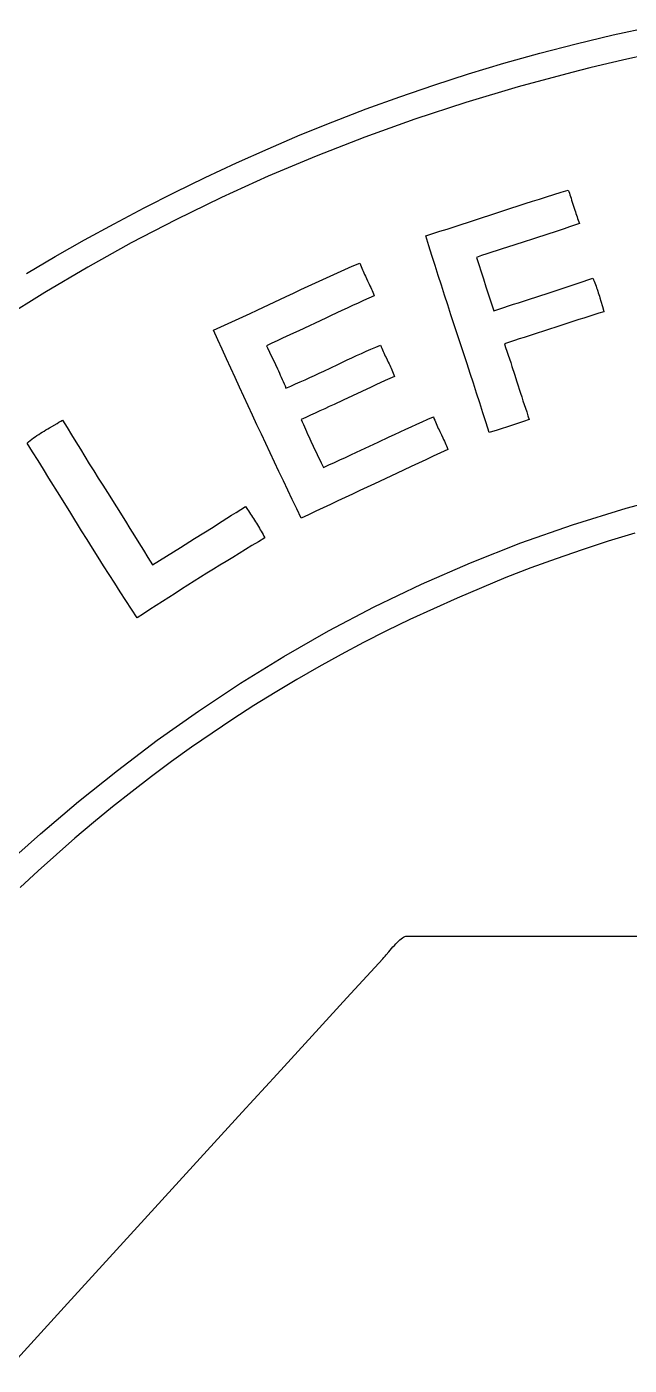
# Model space of a CAD drawing. Header units: metres. Extents: x -185 to 1201, y -340 to 309.
# Drawn here: x 868.53 to 876.34, y 75.13 to 92.49 of the extents above; entities that cross this region are included whole.
import ezdxf

# ---------------------------------------------------------------- set-up
doc = ezdxf.new("R2010")
doc.units = ezdxf.units.M

msp = doc.modelspace()

# ---------------------------------------------------------------- linework, layer by layer
for p, q in [((875.65, 92.2682), (876.131, 92.3825)), ((876.131, 92.3825), (876.619, 92.4887)), ((875.177, 92.1458), (875.65, 92.2682)), ((874.255, 91.8781), (874.712, 92.0157)), ((874.712, 92.0157), (875.177, 92.1458)), ((876.064, 92.0127), (875.827, 91.9557)), ((876.304, 92.0679), (876.064, 92.0127)), ((876.545, 92.1212), (876.304, 92.0679)), ((873.804, 91.7332), (874.255, 91.8781)), ((875.591, 91.8971), (874.898, 91.7101)), ((875.827, 91.9557), (875.591, 91.8971)), ((873.361, 91.5812), (873.804, 91.7332)), ((874.898, 91.7101), (874.22, 91.5076)), ((872.925, 91.4225), (873.361, 91.5812)), ((874.22, 91.5076), (873.558, 91.2899)), ((872.495, 91.2571), (872.925, 91.4225)), ((872.072, 91.0854), (872.495, 91.2571)), ((873.558, 91.2899), (872.91, 91.0574)), ((871.656, 90.9075), (872.072, 91.0854)), ((872.91, 91.0574), (872.277, 90.8103)), ((871.246, 90.7238), (871.656, 90.9075)), ((872.277, 90.8103), (871.658, 90.5491)), ((870.841, 90.5342), (871.246, 90.7238)), ((870.441, 90.3395), (870.841, 90.5342)), ((871.658, 90.5491), (871.053, 90.2742)), ((870.047, 90.1395), (870.441, 90.3395)), ((871.053, 90.2742), (870.461, 89.9858)), ((875.174, 90.2549), (875.266, 90.2844)), ((875.266, 90.2844), (875.36, 90.3137)), ((875.36, 90.3137), (875.453, 90.3427)), ((875.453, 90.3427), (875.547, 90.3716)), ((875.547, 90.3716), (875.554, 90.3503)), ((875.554, 90.3503), (875.562, 90.3288)), ((875.562, 90.3288), (875.569, 90.3072)), ((875.569, 90.3072), (875.576, 90.2855)), ((875.576, 90.2855), (875.583, 90.2637)), ((869.658, 89.9344), (870.047, 90.1395)), ((874.62, 90.0754), (874.804, 90.1356)), ((874.804, 90.1356), (874.896, 90.1656)), ((874.896, 90.1656), (874.988, 90.1955)), ((874.988, 90.1955), (875.081, 90.2253)), ((875.081, 90.2253), (875.174, 90.2549)), ((875.583, 90.2637), (875.59, 90.2419)), ((875.59, 90.2419), (875.632, 90.1102)), ((875.632, 90.1102), (875.639, 90.0884)), ((869.274, 89.7241), (869.658, 89.9344)), ((870.461, 89.9858), (869.882, 89.6844)), ((874.068, 89.8951), (874.16, 89.9249)), ((874.16, 89.9249), (874.252, 89.9549)), ((874.252, 89.9549), (874.344, 89.985)), ((874.344, 89.985), (874.62, 90.0754)), ((875.691, 89.9388), (875.626, 89.9152)), ((875.639, 90.0884), (875.646, 90.0666)), ((875.646, 90.0666), (875.653, 90.045)), ((875.653, 90.045), (875.661, 90.0234)), ((875.661, 90.0234), (875.668, 90.002)), ((875.668, 90.002), (875.676, 89.9808)), ((875.676, 89.9808), (875.683, 89.9597)), ((875.683, 89.9597), (875.691, 89.9388)), ((873.698, 89.777), (873.791, 89.8062)), ((873.738, 89.6485), (873.698, 89.777)), ((873.791, 89.8062), (873.883, 89.8357)), ((873.883, 89.8357), (873.976, 89.8653)), ((873.976, 89.8653), (874.068, 89.8951)), ((875.162, 89.7583), (875.095, 89.7367)), ((875.229, 89.7801), (875.162, 89.7583)), ((875.296, 89.802), (875.229, 89.7801)), ((875.363, 89.8241), (875.296, 89.802)), ((875.429, 89.8464), (875.363, 89.8241)), ((875.495, 89.869), (875.429, 89.8464)), ((875.561, 89.8919), (875.495, 89.869)), ((875.626, 89.9152), (875.561, 89.8919)), ((868.896, 89.5087), (869.274, 89.7241)), ((869.882, 89.6844), (869.316, 89.3702)), ((873.779, 89.5202), (873.738, 89.6485)), ((874.624, 89.5862), (874.557, 89.5644)), ((874.691, 89.6079), (874.624, 89.5862)), ((874.759, 89.6294), (874.691, 89.6079)), ((874.961, 89.6937), (874.759, 89.6294)), ((875.095, 89.7367), (874.961, 89.6937)), ((868.523, 89.288), (868.896, 89.5087)), ((872.746, 89.3827), (872.843, 89.4248)), ((872.843, 89.4248), (872.851, 89.4028)), ((872.851, 89.4028), (872.86, 89.3811)), ((873.819, 89.3922), (873.779, 89.5202)), ((874.423, 89.5202), (874.356, 89.4978)), ((874.356, 89.4978), (874.39, 89.3934)), ((874.49, 89.5424), (874.423, 89.5202)), ((874.557, 89.5644), (874.49, 89.5424)), ((869.316, 89.3702), (868.762, 89.0437)), ((872.364, 89.211), (872.459, 89.2544)), ((872.459, 89.2544), (872.555, 89.2975)), ((872.555, 89.2975), (872.65, 89.3403)), ((872.65, 89.3403), (872.746, 89.3827)), ((872.86, 89.3811), (872.869, 89.3596)), ((872.869, 89.3596), (872.878, 89.3383)), ((872.878, 89.3383), (872.888, 89.3171)), ((872.888, 89.3171), (872.897, 89.2961)), ((872.897, 89.2961), (872.907, 89.2752)), ((872.907, 89.2752), (872.917, 89.2544)), ((872.917, 89.2544), (872.946, 89.1922)), ((873.86, 89.2644), (873.819, 89.3922)), ((873.902, 89.1368), (873.86, 89.2644)), ((874.39, 89.3934), (874.412, 89.3239)), ((874.412, 89.3239), (874.446, 89.2196)), ((875.801, 89.2053), (875.864, 89.2276)), ((875.864, 89.2276), (875.873, 89.208)), ((871.986, 89.0356), (872.08, 89.0797)), ((872.08, 89.0797), (872.174, 89.1236)), ((872.174, 89.1236), (872.269, 89.1674)), ((872.269, 89.1674), (872.364, 89.211)), ((872.946, 89.1922), (872.966, 89.1507)), ((872.966, 89.1507), (872.976, 89.1298)), ((872.976, 89.1298), (872.986, 89.1088)), ((872.986, 89.1088), (872.995, 89.0876)), ((872.995, 89.0876), (873.004, 89.0663)), ((873.004, 89.0663), (873.013, 89.0448)), ((873.943, 89.0093), (873.902, 89.1368)), ((874.446, 89.2196), (874.48, 89.1154)), ((874.48, 89.1154), (874.514, 89.0115)), ((875.288, 89.0346), (875.353, 89.0554)), ((875.353, 89.0554), (875.417, 89.0763)), ((875.417, 89.0763), (875.482, 89.0974)), ((875.482, 89.0974), (875.546, 89.1186)), ((875.546, 89.1186), (875.61, 89.1399)), ((875.61, 89.1399), (875.674, 89.1615)), ((875.674, 89.1615), (875.738, 89.1833)), ((875.738, 89.1833), (875.801, 89.2053)), ((875.873, 89.208), (875.882, 89.188)), ((875.882, 89.188), (875.891, 89.1677)), ((875.891, 89.1677), (875.899, 89.147)), ((875.899, 89.147), (875.907, 89.1261)), ((875.907, 89.1261), (875.914, 89.1049)), ((875.914, 89.1049), (875.922, 89.0834)), ((875.922, 89.0834), (875.929, 89.0617)), ((875.929, 89.0617), (875.936, 89.0398)), ((868.762, 89.0437), (868.221, 88.7052)), ((871.515, 88.8144), (871.891, 88.9914)), ((871.891, 88.9914), (871.986, 89.0356)), ((872.821, 88.9052), (872.751, 88.8729)), ((872.891, 88.9373), (872.821, 88.9052)), ((872.961, 88.9693), (872.891, 88.9373)), ((873.031, 89.0011), (872.961, 88.9693)), ((873.013, 89.0448), (873.022, 89.0231)), ((873.022, 89.0231), (873.031, 89.0011)), ((873.984, 88.882), (873.943, 89.0093)), ((874.026, 88.7548), (873.984, 88.882)), ((874.514, 89.0115), (874.548, 88.9079)), ((874.548, 88.9079), (874.583, 88.8047)), ((874.773, 88.8685), (874.837, 88.8895)), ((874.837, 88.8895), (874.901, 88.9103)), ((874.901, 88.9103), (874.966, 88.9311)), ((874.966, 88.9311), (875.03, 88.9518)), ((875.03, 88.9518), (875.288, 89.0346)), ((875.936, 89.0398), (875.943, 89.0177)), ((875.943, 89.0177), (875.95, 88.9955)), ((875.95, 88.9955), (875.957, 88.9732)), ((875.957, 88.9732), (875.97, 88.9282)), ((875.97, 88.9282), (875.989, 88.8603)), ((871.233, 88.6823), (871.327, 88.7262)), ((871.327, 88.7262), (871.421, 88.7702)), ((871.421, 88.7702), (871.515, 88.8144)), ((872.402, 88.7102), (872.053, 88.5465)), ((872.472, 88.7429), (872.402, 88.7102)), ((872.611, 88.8081), (872.472, 88.7429)), ((872.681, 88.8405), (872.611, 88.8081)), ((872.751, 88.8729), (872.681, 88.8405)), ((874.193, 88.2464), (874.026, 88.7548)), ((874.583, 88.8047), (874.646, 88.8261)), ((874.646, 88.8261), (874.71, 88.8474)), ((874.71, 88.8474), (874.773, 88.8685)), ((875.749, 88.7116), (875.684, 88.691)), ((875.814, 88.7321), (875.749, 88.7116)), ((875.879, 88.7525), (875.814, 88.7321)), ((875.944, 88.7726), (875.879, 88.7525)), ((876.009, 88.7926), (875.944, 88.7726)), ((875.989, 88.8603), (876.002, 88.8151)), ((876.002, 88.8151), (876.009, 88.7926)), ((870.949, 88.5518), (871.044, 88.595)), ((871.005, 88.4288), (870.949, 88.5518)), ((871.044, 88.595), (871.138, 88.6386)), ((871.138, 88.6386), (871.233, 88.6823)), ((872.053, 88.5465), (871.984, 88.5138)), ((875.426, 88.6074), (875.105, 88.5022)), ((875.491, 88.6284), (875.426, 88.6074)), ((875.555, 88.6494), (875.491, 88.6284)), ((875.62, 88.6702), (875.555, 88.6494)), ((875.684, 88.691), (875.62, 88.6702)), ((871.061, 88.306), (871.005, 88.4288)), ((871.704, 88.3838), (871.634, 88.3516)), ((871.774, 88.4162), (871.704, 88.3838)), ((871.844, 88.4487), (871.774, 88.4162)), ((871.984, 88.5138), (871.844, 88.4487)), ((873.05, 88.3339), (873.113, 88.3606)), ((873.113, 88.3606), (873.121, 88.3396)), ((874.783, 88.3983), (874.718, 88.3779)), ((874.718, 88.3779), (874.735, 88.3293)), ((874.848, 88.4189), (874.783, 88.3983)), ((874.912, 88.4396), (874.848, 88.4189)), ((874.976, 88.4604), (874.912, 88.4396)), ((875.105, 88.5022), (874.976, 88.4604)), ((871.116, 88.1832), (871.061, 88.306)), ((871.634, 88.3516), (871.647, 88.3243)), ((871.647, 88.3243), (871.673, 88.2699)), ((871.673, 88.2699), (871.75, 88.1072)), ((872.681, 88.1669), (872.742, 88.1953)), ((872.742, 88.1953), (872.803, 88.2235)), ((872.803, 88.2235), (872.864, 88.2516)), ((872.864, 88.2516), (872.926, 88.2793)), ((872.926, 88.2793), (872.988, 88.3068)), ((872.988, 88.3068), (873.05, 88.3339)), ((873.121, 88.3396), (873.129, 88.3188)), ((873.129, 88.3188), (873.138, 88.2982)), ((873.138, 88.2982), (873.147, 88.2779)), ((873.147, 88.2779), (873.156, 88.2578)), ((873.156, 88.2578), (873.165, 88.2378)), ((873.165, 88.2378), (873.175, 88.2179)), ((873.175, 88.2179), (873.184, 88.1981)), ((873.184, 88.1981), (873.213, 88.1389)), ((874.234, 88.1192), (874.193, 88.2464)), ((874.735, 88.3293), (874.751, 88.2805)), ((874.751, 88.2805), (874.768, 88.2315)), ((874.768, 88.2315), (874.784, 88.1823)), ((871.172, 88.0606), (871.116, 88.1832)), ((871.229, 87.9382), (871.172, 88.0606)), ((871.75, 88.1072), (871.775, 88.0527)), ((871.775, 88.0527), (871.788, 88.0254)), ((871.788, 88.0254), (871.801, 87.998)), ((872.317, 87.9954), (872.378, 88.0239)), ((872.378, 88.0239), (872.559, 88.1098)), ((872.559, 88.1098), (872.62, 88.1384)), ((872.62, 88.1384), (872.681, 88.1669)), ((873.213, 88.1389), (873.223, 88.1191)), ((873.223, 88.1191), (873.232, 88.0992)), ((873.232, 88.0992), (873.241, 88.0793)), ((873.241, 88.0793), (873.25, 88.0591)), ((873.25, 88.0591), (873.259, 88.0388)), ((873.259, 88.0388), (873.268, 88.0182)), ((873.268, 88.0182), (873.276, 87.9975)), ((874.276, 87.992), (874.234, 88.1192)), ((874.784, 88.1823), (874.8, 88.1331)), ((874.8, 88.1331), (874.816, 88.0837)), ((874.816, 88.0837), (874.848, 87.9848)), ((871.285, 87.8158), (871.229, 87.9382)), ((871.801, 87.998), (871.813, 87.9704)), ((871.813, 87.9704), (871.826, 87.9428)), ((871.826, 87.9428), (871.838, 87.915)), ((871.838, 87.915), (871.851, 87.887)), ((871.851, 87.887), (871.863, 87.8589)), ((871.863, 87.8589), (871.875, 87.8307)), ((871.949, 87.8288), (872.011, 87.8559)), ((872.011, 87.8559), (872.073, 87.8832)), ((872.073, 87.8832), (872.134, 87.9109)), ((872.134, 87.9109), (872.196, 87.9389)), ((872.196, 87.9389), (872.256, 87.9671)), ((872.256, 87.9671), (872.317, 87.9954)), ((873.051, 87.8433), (872.991, 87.8152)), ((873.171, 87.8993), (873.051, 87.8433)), ((873.232, 87.9272), (873.171, 87.8993)), ((873.292, 87.955), (873.232, 87.9272)), ((873.276, 87.9975), (873.284, 87.9764)), ((873.284, 87.9764), (873.292, 87.955)), ((874.317, 87.8647), (874.276, 87.992)), ((874.358, 87.7373), (874.317, 87.8647)), ((874.848, 87.9848), (874.88, 87.8857)), ((874.88, 87.8857), (874.927, 87.7374)), ((871.341, 87.6936), (871.285, 87.8158)), ((871.398, 87.5715), (871.341, 87.6936)), ((871.875, 87.8307), (871.887, 87.8022)), ((871.887, 87.8022), (871.949, 87.8288)), ((872.75, 87.7027), (872.63, 87.6464)), ((872.991, 87.8152), (872.75, 87.7027)), ((874.399, 87.6097), (874.358, 87.7373)), ((874.927, 87.7374), (874.943, 87.6882)), ((874.943, 87.6882), (874.959, 87.639)), ((871.454, 87.4495), (871.398, 87.5715)), ((872.328, 87.5064), (872.267, 87.4786)), ((872.389, 87.5343), (872.328, 87.5064)), ((872.449, 87.5623), (872.389, 87.5343)), ((872.51, 87.5903), (872.449, 87.5623)), ((872.63, 87.6464), (872.51, 87.5903)), ((874.44, 87.4819), (874.399, 87.6097)), ((874.959, 87.639), (874.975, 87.59)), ((874.975, 87.59), (874.992, 87.5411)), ((874.992, 87.5411), (875.008, 87.4925)), ((875.008, 87.4925), (875.024, 87.444)), ((868.823, 87.2882), (868.919, 87.3445)), ((868.919, 87.3445), (868.943, 87.3587)), ((868.943, 87.3587), (868.967, 87.373)), ((868.967, 87.373), (868.991, 87.3875)), ((868.991, 87.3875), (869.048, 87.2928)), ((871.511, 87.3276), (871.454, 87.4495)), ((871.568, 87.2058), (871.511, 87.3276)), ((872.145, 87.4233), (872.084, 87.3958)), ((872.084, 87.3958), (872.098, 87.3641)), ((872.098, 87.3641), (872.112, 87.3325)), ((872.112, 87.3325), (872.126, 87.301)), ((872.206, 87.4509), (872.145, 87.4233)), ((872.267, 87.4786), (872.206, 87.4509)), ((873.51, 87.3012), (873.582, 87.3339)), ((873.582, 87.3339), (873.654, 87.3665)), ((873.654, 87.3665), (873.726, 87.3989)), ((873.726, 87.3989), (873.798, 87.4312)), ((873.798, 87.4312), (873.806, 87.4089)), ((873.806, 87.4089), (873.815, 87.3869)), ((873.815, 87.3869), (873.824, 87.3652)), ((873.824, 87.3652), (873.833, 87.3438)), ((873.833, 87.3438), (873.843, 87.3226)), ((873.843, 87.3226), (873.852, 87.3015)), ((874.481, 87.3539), (874.44, 87.4819)), ((874.521, 87.2257), (874.481, 87.3539)), ((874.836, 87.3245), (874.81, 87.3159)), ((874.862, 87.3331), (874.836, 87.3245)), ((874.888, 87.3418), (874.862, 87.3331)), ((874.914, 87.3506), (874.888, 87.3418)), ((874.939, 87.3595), (874.914, 87.3506)), ((874.965, 87.3684), (874.939, 87.3595)), ((874.991, 87.3775), (874.965, 87.3684)), ((875.016, 87.3866), (874.991, 87.3775)), ((875.041, 87.3958), (875.016, 87.3866)), ((875.024, 87.444), (875.041, 87.3958)), ((868.593, 87.1402), (868.614, 87.1561)), ((868.614, 87.1561), (868.637, 87.1716)), ((868.637, 87.1716), (868.659, 87.1869)), ((868.659, 87.1869), (868.682, 87.2019)), ((868.682, 87.2019), (868.705, 87.2167)), ((868.705, 87.2167), (868.728, 87.2313)), ((868.728, 87.2313), (868.752, 87.2457)), ((868.752, 87.2457), (868.775, 87.2599)), ((868.775, 87.2599), (868.799, 87.2741)), ((868.799, 87.2741), (868.823, 87.2882)), ((869.048, 87.2928), (869.105, 87.1984)), ((869.105, 87.1984), (869.163, 87.1041)), ((871.625, 87.0842), (871.568, 87.2058)), ((872.126, 87.301), (872.14, 87.2696)), ((872.14, 87.2696), (872.154, 87.2382)), ((872.154, 87.2382), (872.168, 87.2069)), ((872.168, 87.2069), (872.182, 87.1757)), ((872.182, 87.1757), (872.197, 87.1445)), ((872.197, 87.1445), (872.211, 87.1133)), ((873.084, 87.103), (873.225, 87.1694)), ((873.225, 87.1694), (873.296, 87.2024)), ((873.296, 87.2024), (873.368, 87.2355)), ((873.368, 87.2355), (873.439, 87.2684)), ((873.439, 87.2684), (873.51, 87.3012)), ((873.852, 87.3015), (873.862, 87.2806)), ((873.862, 87.2806), (873.872, 87.2599)), ((873.872, 87.2599), (873.882, 87.2392)), ((873.882, 87.2392), (873.902, 87.198)), ((873.902, 87.198), (873.922, 87.1567)), ((873.922, 87.1567), (873.931, 87.136)), ((874.626, 87.2577), (874.521, 87.2257)), ((874.704, 87.2823), (874.626, 87.2577)), ((874.731, 87.2906), (874.704, 87.2823)), ((874.783, 87.3074), (874.731, 87.2906)), ((874.81, 87.3159), (874.783, 87.3074)), ((868.53, 87.0903), (868.55, 87.1073)), ((868.601, 86.9768), (868.53, 87.0903)), ((868.55, 87.1073), (868.571, 87.1239)), ((868.571, 87.1239), (868.593, 87.1402)), ((868.672, 86.8633), (868.601, 86.9768)), ((869.163, 87.1041), (869.221, 87.0101)), ((869.221, 87.0101), (869.279, 86.9162)), ((871.682, 86.9626), (871.625, 87.0842)), ((872.211, 87.1133), (872.24, 87.0512)), ((872.24, 87.0512), (872.343, 86.8345)), ((872.729, 86.9371), (872.8, 86.9703)), ((872.8, 86.9703), (873.084, 87.103)), ((873.986, 87.0082), (873.891, 86.9633)), ((873.931, 87.136), (873.941, 87.1152)), ((873.941, 87.1152), (873.95, 87.0942)), ((873.95, 87.0942), (873.96, 87.073)), ((873.96, 87.073), (873.969, 87.0517)), ((873.969, 87.0517), (873.977, 87.0301)), ((873.977, 87.0301), (873.986, 87.0082)), ((868.743, 86.7496), (868.672, 86.8633)), ((869.279, 86.9162), (869.337, 86.8224)), ((869.337, 86.8224), (869.395, 86.7288)), ((871.739, 86.8411), (871.682, 86.9626)), ((871.796, 86.7197), (871.739, 86.8411)), ((872.343, 86.8345), (872.372, 86.7726)), ((872.372, 86.7726), (872.443, 86.8053)), ((872.443, 86.8053), (872.515, 86.8382)), ((872.515, 86.8382), (872.586, 86.8711)), ((872.586, 86.8711), (872.658, 86.9041)), ((872.658, 86.9041), (872.729, 86.9371)), ((873.606, 86.829), (873.511, 86.7845)), ((873.701, 86.8737), (873.606, 86.829)), ((873.796, 86.9184), (873.701, 86.8737)), ((873.891, 86.9633), (873.796, 86.9184)), ((868.814, 86.6358), (868.743, 86.7496)), ((868.955, 86.4081), (868.814, 86.6358)), ((869.395, 86.7288), (869.454, 86.6353)), ((869.454, 86.6353), (869.512, 86.5418)), ((871.854, 86.5984), (871.796, 86.7197)), ((873.32, 86.6956), (873.034, 86.5623)), ((873.511, 86.7845), (873.32, 86.6956)), ((869.512, 86.5418), (869.571, 86.4484)), ((869.571, 86.4484), (869.805, 86.0748)), ((871.911, 86.4772), (871.854, 86.5984)), ((871.969, 86.3561), (871.911, 86.4772)), ((872.843, 86.4734), (872.748, 86.4289)), ((873.034, 86.5623), (872.843, 86.4734)), ((869.097, 86.1803), (868.955, 86.4081)), ((872.026, 86.2351), (871.969, 86.3561)), ((872.463, 86.2948), (872.368, 86.2498)), ((872.558, 86.3396), (872.463, 86.2948)), ((872.653, 86.3843), (872.558, 86.3396)), ((872.748, 86.4289), (872.653, 86.3843)), ((876.297, 86.244), (877.014, 86.4362)), ((869.238, 85.9526), (869.097, 86.1803)), ((871.061, 86.0765), (871.122, 86.1144)), ((871.122, 86.1144), (871.182, 86.1525)), ((871.182, 86.1525), (871.241, 86.1906)), ((871.241, 86.1906), (871.301, 86.2287)), ((871.301, 86.2287), (871.361, 86.2669)), ((871.361, 86.2669), (871.387, 86.2281)), ((871.387, 86.2281), (871.4, 86.2086)), ((871.4, 86.2086), (871.414, 86.1889)), ((871.414, 86.1889), (871.427, 86.1691)), ((871.427, 86.1691), (871.44, 86.1493)), ((871.44, 86.1493), (871.453, 86.1293)), ((871.453, 86.1293), (871.466, 86.1093)), ((871.466, 86.1093), (871.479, 86.0891)), ((872.084, 86.1142), (872.026, 86.2351)), ((872.179, 86.1595), (872.084, 86.1142)), ((872.273, 86.2048), (872.179, 86.1595)), ((872.368, 86.2498), (872.273, 86.2048)), ((875.603, 86.0295), (876.297, 86.244)), ((869.309, 85.8389), (869.238, 85.9526)), ((869.805, 86.0748), (869.864, 85.9813)), ((869.864, 85.9813), (869.923, 85.8877)), ((870.82, 85.9252), (870.941, 86.0007)), ((870.941, 86.0007), (871.001, 86.0386)), ((871.001, 86.0386), (871.061, 86.0765)), ((871.479, 86.0891), (871.492, 86.0689)), ((871.492, 86.0689), (871.504, 86.0486)), ((871.504, 86.0486), (871.517, 86.0281)), ((871.517, 86.0281), (871.529, 86.0076)), ((871.529, 86.0076), (871.542, 85.987)), ((871.542, 85.987), (871.554, 85.9662)), ((871.554, 85.9662), (871.566, 85.9454)), ((871.566, 85.9454), (871.578, 85.9245)), ((874.93, 85.7937), (875.603, 86.0295)), ((869.38, 85.7253), (869.309, 85.8389)), ((869.923, 85.8877), (869.981, 85.794)), ((869.981, 85.794), (870.039, 85.7002)), ((870.518, 85.7371), (870.7, 85.8499)), ((870.7, 85.8499), (870.82, 85.9252)), ((871.446, 85.7597), (871.363, 85.7088)), ((871.53, 85.8105), (871.446, 85.7597)), ((871.614, 85.8613), (871.53, 85.8105)), ((871.578, 85.9245), (871.59, 85.9035)), ((871.59, 85.9035), (871.602, 85.8824)), ((871.602, 85.8824), (871.614, 85.8613)), ((874.278, 85.5372), (874.93, 85.7937)), ((876.064, 85.8167), (875.725, 85.706)), ((876.408, 85.922), (876.064, 85.8167)), ((869.451, 85.6118), (869.38, 85.7253)), ((869.522, 85.4985), (869.451, 85.6118)), ((870.039, 85.7002), (870.097, 85.6062)), ((870.097, 85.6062), (870.155, 85.5121)), ((870.155, 85.5121), (870.518, 85.7371)), ((871.196, 85.6066), (871.112, 85.5554)), ((871.279, 85.6578), (871.196, 85.6066)), ((871.363, 85.7088), (871.279, 85.6578)), ((875.391, 85.5902), (875.063, 85.4694)), ((875.725, 85.706), (875.391, 85.5902)), ((869.594, 85.3854), (869.522, 85.4985)), ((870.946, 85.4525), (870.863, 85.4009)), ((871.029, 85.504), (870.946, 85.4525)), ((871.112, 85.5554), (871.029, 85.504)), ((873.646, 85.2611), (874.278, 85.5372)), ((875.063, 85.4694), (874.739, 85.344)), ((869.666, 85.2725), (869.594, 85.3854)), ((869.738, 85.1598), (869.666, 85.2725)), ((870.614, 85.2452), (870.532, 85.1931)), ((870.697, 85.2973), (870.614, 85.2452)), ((870.78, 85.3491), (870.697, 85.2973)), ((870.863, 85.4009), (870.78, 85.3491)), ((873.032, 84.966), (873.646, 85.2611)), ((874.739, 85.344), (874.421, 85.2141)), ((869.81, 85.0474), (869.738, 85.1598)), ((870.367, 85.0883), (870.284, 85.0356)), ((870.449, 85.1407), (870.367, 85.0883)), ((870.532, 85.1931), (870.449, 85.1407)), ((874.107, 85.0798), (873.798, 84.9416)), ((874.421, 85.2141), (874.107, 85.0798)), ((869.883, 84.9352), (869.81, 85.0474)), ((869.956, 84.8235), (869.883, 84.9352)), ((870.12, 84.9299), (870.038, 84.8768)), ((870.202, 84.9828), (870.12, 84.9299)), ((870.284, 85.0356), (870.202, 84.9828)), ((872.437, 84.6528), (873.032, 84.966)), ((873.798, 84.9416), (873.492, 84.7992)), ((870.038, 84.8768), (869.956, 84.8235)), ((873.492, 84.7992), (873.191, 84.6525)), ((871.859, 84.3223), (872.437, 84.6528)), ((873.191, 84.6525), (872.894, 84.5015)), ((872.894, 84.5015), (872.602, 84.3463)), ((871.297, 83.9755), (871.859, 84.3223)), ((872.602, 84.3463), (872.313, 84.1869)), ((872.028, 84.0234), (871.748, 83.8558)), ((872.313, 84.1869), (872.028, 84.0234)), ((870.751, 83.613), (871.297, 83.9755)), ((871.748, 83.8558), (871.471, 83.6841)), ((871.471, 83.6841), (871.198, 83.5084)), ((870.219, 83.2357), (870.751, 83.613)), ((871.198, 83.5084), (870.929, 83.3288)), ((870.929, 83.3288), (870.664, 83.1453)), ((869.702, 82.8445), (870.219, 83.2357)), ((870.664, 83.1453), (870.402, 82.9579)), ((869.197, 82.4402), (869.702, 82.8445)), ((870.402, 82.9579), (870.145, 82.7667)), ((870.145, 82.7667), (869.891, 82.5717)), ((869.891, 82.5717), (869.64, 82.373)), ((868.705, 82.0236), (869.197, 82.4402)), ((869.64, 82.373), (869.393, 82.1707)), ((869.393, 82.1707), (869.15, 81.9647)), ((868.224, 81.5956), (868.705, 82.0236)), ((869.15, 81.9647), (868.911, 81.7551)), ((868.911, 81.7551), (868.674, 81.542)), ((868.674, 81.542), (868.442, 81.3254)), ((873.256, 80.5343), (873.274, 80.5549)), ((873.274, 80.5549), (873.292, 80.575)), ((873.292, 80.575), (873.31, 80.5944)), ((873.31, 80.5944), (873.328, 80.613)), ((873.328, 80.613), (873.346, 80.6303)), ((873.346, 80.6303), (873.363, 80.6462)), ((873.363, 80.6462), (873.38, 80.6604)), ((873.38, 80.6604), (873.397, 80.6726)), ((873.397, 80.6726), (873.412, 80.6825)), ((873.412, 80.6825), (873.427, 80.69)), ((873.427, 80.69), (873.441, 80.6946)), ((873.441, 80.6946), (873.454, 80.6962)), ((873.454, 80.6962), (882.303, 80.6962)), ((872.677, 79.8943), (873.143, 80.4018)), ((873.143, 80.4018), (873.157, 80.4177)), ((873.157, 80.4177), (873.172, 80.4351)), ((873.172, 80.4351), (873.188, 80.4536)), ((873.188, 80.4536), (873.221, 80.4932)), ((873.221, 80.4932), (873.239, 80.5137)), ((873.239, 80.5137), (873.256, 80.5343)), ((872.225, 79.4002), (872.677, 79.8943)), ((871.772, 78.9055), (872.225, 79.4002)), ((871.319, 78.4103), (871.772, 78.9055)), ((870.866, 77.9147), (871.319, 78.4103)), ((870.413, 77.4188), (870.866, 77.9147)), ((869.961, 76.9226), (870.413, 77.4188)), ((869.508, 76.4263), (869.961, 76.9226)), ((869.055, 75.9299), (869.508, 76.4263)), ((867.699, 74.4416), (869.055, 75.9299))]:
    msp.add_line(p, q)

doc.saveas('drawing.dxf')
